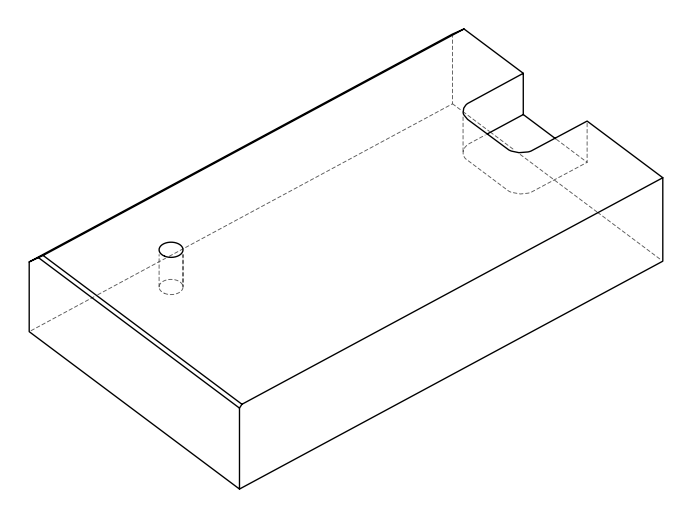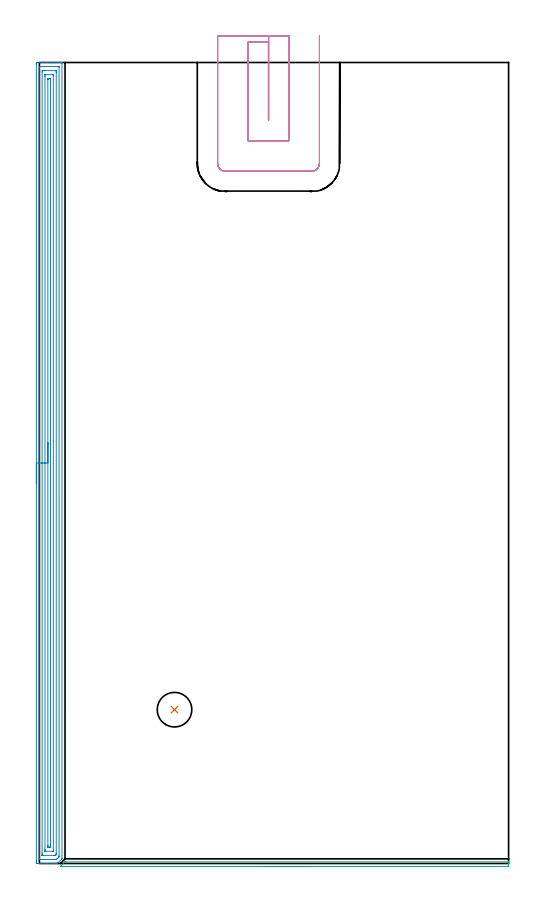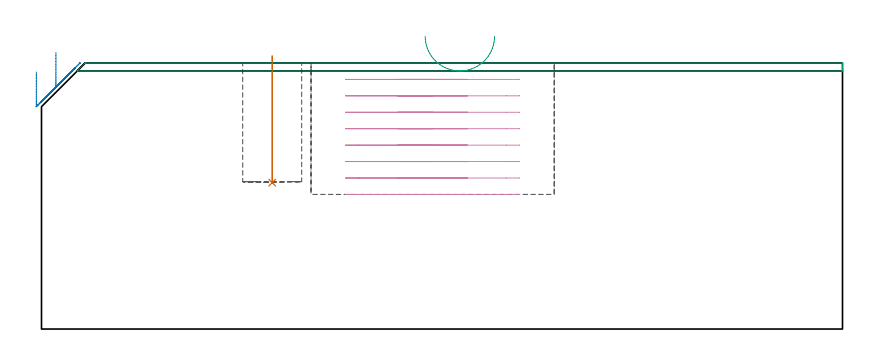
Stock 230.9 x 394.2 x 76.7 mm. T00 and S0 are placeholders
(PLAN: 4 operations, 2 tool changes, 25.6 min)
(1 INDEXABLE_INSERT_DRILL_BLIND_HOLE_FROM_SOLID | STEP1POCKET | NXT0302_005 | 0.15 min | 7773 mm3)
(2 AREA_MILL | FG_CHAMFER_SURFACE | UGT0205_001 | 15.99 min | 31291 mm3)
(3 AREA_MILL_1 | FG_CHAMFER_SURFACE_1 | UGT0205_001 | 1.91 min | 576 mm3)
(4 MILL_SLOT | SLOT_PARTIAL_RECTANGULAR | UGT0201_094 | Follow Part, ap 5, ae 75% | 7.58 min | 165620 mm3)
(TOOL NXT0302_005 | Index. Insert Drill 17mm [880-D1700L20-05] | D17 PA176 FL85 Z2)
(TOOL UGT0205_001 | Chamfer Mill 20 x 3 x 45 deg. | D20 FL50 Z2)
(TOOL UGT0201_094 | End mill 20 mm | D20 FL38 Z4)
(OP 1 INDEXABLE_INSERT_DRILL_BLIND_HOLE_FROM_SOLID)
G17 G21 G94 G90
T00 M6
G54
G17 G0 G90 X66.5 Y75.7 S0 M3
G43 Z86.7 H1
G94 G81 G98 Z42.2 F250. R78.7
G80
M5
M2
(OP 2 AREA_MILL)
G17 G21 G94 G90
T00 M6
G54
G17 G0 G90 X-1.5 Y187.1 S1061 M3
G43 Z86.7 H0
Z74.1
G94 G1 Y187.138 Z73.228 F250.
Y187.252 Z72.363
Y187.441 Z71.512
Y187.703 Z70.68
Y188.037 Z69.874
Y188.44 Z69.1
Y188.908 Z68.364
Y189.44 Z67.672
Y190.029 Z67.029
Y190.672 Z66.44
Y191.364 Z65.908
Y192.1 Z65.44
Y192.874 Z65.037
Y193.68 Z64.703
Y194.512 Z64.441
Y195.364 Z64.252
Y196.228 Z64.138
Y197.1 Z64.1
Y393.228
X-1.499 Y393.585 Z64.101
X-1.494 Y394.115 Z64.104
X-1.492 Y394.192 Z64.106
X-0.967 Y394.196 Z64.63
X-0.357 Y394.2 Z65.241
X7.905 Z73.5
X8.459 Z74.055
X8.793 Z74.389
X9.346 Z74.942
X9.68 Z75.275
X10.699 Z76.299
X11.068 Y394.192 Z76.659
X11.097 Y394.19 Z76.688
X11.1 Y394.032 Z76.7
Y2.401
X11.095 Y2.305 Z76.69
X11.033 Y2.233 Z76.632
X9.324 Y0.523 Z74.923
X9.088 Y0.287 Z74.685
X8.968 Y0.168 Z74.566
X8.8 Y0.009 Z74.399
X8.793 Y0.006 Z74.392
X8.124 Y0. Z73.724
X6.684 Z72.281
X3.802 Z69.398
X-0.967 Y0.001 Z64.63
X-1.198 Y0.003 Z64.4
X-1.492 Y0.008 Z64.106
X-1.494 Y0.085 Z64.104
X-1.498 Y0.615 Z64.102
X-1.5 Y1.151 Z64.1
Y197.1
X-0.086 Z65.514
Y391.799
X-0.08 Y392.19 Z65.52
X0.411 Y392.198 Z66.011
X0.807 Y392.199 Z66.407
X1.296 Y392.2 Z66.896
X8.793 Y392.199 Z74.393
X9.285 Y392.197 Z74.885
X9.68 Y392.19 Z75.28
X9.686 Y391.793 Z75.286
Y4.187
X9.68 Y3.342 Z75.28
X9.66 Y3.314 Z75.26
X9.643 Y3.294 Z75.243
X9.217 Y2.867 Z74.817
X8.751 Y2.401 Z74.351
X8.467 Y2.121 Z74.067
X8.385 Y2.043 Z73.985
X8.353 Y2.015 Z73.953
X8.297 Y2.007 Z73.897
X7.905 Y2.002 Z73.505
X7.416 Y2. Z73.016
X7.018 Z72.618
X0.807 Y2.001 Z66.407
X0.316 Y2.003 Z65.916
X-0.08 Y2.01 Z65.52
X-0.086 Y2.401 Z65.514
Y2.407
Y197.1
X1.328 Z66.928
X1.329 Y389.487 Z66.929
X1.333 Y390.013 Z66.933
X1.336 Y390.187 Z66.936
X1.512 Y390.197 Z67.112
X1.695 Y390.199 Z67.295
X2.396 Y390.2 Z67.996
X7.905 Z73.505
X8.091 Y390.198 Z73.691
X8.215 Y390.194 Z73.815
X8.257 Y390.19 Z73.857
X8.265 Y390.176 Z73.865
X8.267 Y390.135 Z73.867
X8.27 Y390.013 Z73.87
X8.271 Y389.644 Z73.871
X8.272 Y389.12 Z73.872
X8.271 Y5.08 Z73.871
X8.27 Y4.713 Z73.87
X8.267 Y4.45 Z73.867
X8.265 Y4.389 Z73.865
X8.225 Y4.336 Z73.825
X8.086 Y4.187 Z73.686
X7.994 Y4.098 Z73.594
X7.905 Y4.014 Z73.505
X7.203 Y4.001 Z72.803
X1.881 Y4. Z67.481
X1.695 Z67.295
X1.509 Y4.002 Z67.109
X1.385 Y4.006 Z66.985
X1.343 Y4.01 Z66.943
X1.335 Y4.024 Z66.935
X1.332 Y4.065 Z66.932
X1.33 Y4.187 Z66.93
X1.329 Y4.556 Z66.929
X1.328 Y5.08 Z66.928
Y197.1
X2.743 Z68.343
Y387.333
X2.745 Y388.062 Z68.345
X2.748 Y388.168 Z68.348
X2.75 Y388.19 Z68.35
X2.77 Y388.193 Z68.37
X2.824 Y388.196 Z68.424
X3.039 Y388.199 Z68.639
X6.57 Z72.17
X6.776 Y388.197 Z72.376
X6.827 Y388.193 Z72.427
X6.848 Y388.19 Z72.448
X6.85 Y388.177 Z72.45
X6.853 Y388.107 Z72.453
X6.857 Y387.496 Z72.457
Y387.333
Y6.867
X6.855 Y6.138 Z72.455
X6.852 Y6.032 Z72.452
X6.85 Y6.01 Z72.45
X6.83 Y6.007 Z72.43
X6.776 Y6.004 Z72.376
X6.561 Y6.001 Z72.161
X3.03 Z68.63
X2.824 Y6.003 Z68.424
X2.773 Y6.007 Z68.373
X2.752 Y6.01 Z68.352
X2.749 Y6.023 Z68.349
X2.747 Y6.093 Z68.347
X2.743 Y6.704 Z68.343
Y6.867
Y197.1
X4.157 Z69.757
Y385.748
X4.158 Y385.949 Z69.758
X4.161 Y386.082 Z69.761
X4.164 Y386.181 Z69.764
X4.195 Y386.19 Z69.795
X4.356 Y386.195 Z69.956
X4.596 Y386.199 Z70.196
X5.244 Y386.2 Z70.844
X5.336 Z70.936
X5.393 Y386.198 Z70.993
X5.424 Y386.194 Z71.024
X5.435 Y386.191 Z71.035
X5.437 Y386.149 Z71.037
X5.442 Y385.748 Z71.042
X5.443 Y385.547 Z71.043
Y385.346
Y8.452
X5.442 Y8.251 Z71.042
X5.439 Y8.118 Z71.039
X5.436 Y8.019 Z71.036
X5.405 Y8.01 Z71.005
X5.244 Y8.005 Z70.844
X5.004 Y8.001 Z70.604
X4.356 Y8. Z69.956
X4.264 Z69.864
X4.207 Y8.002 Z69.807
X4.176 Y8.006 Z69.776
X4.165 Y8.009 Z69.765
X4.163 Y8.051 Z69.763
X4.158 Y8.452 Z69.758
X4.157 Y8.653 Z69.757
Y8.854
Y197.1
Y197.972 Z69.795
Y198.836 Z69.909
Y199.688 Z70.098
Y200.52 Z70.36
Y201.326 Z70.694
Y202.1 Z71.097
Y202.836 Z71.565
Y203.528 Z72.096
Y204.171 Z72.686
Y204.76 Z73.329
Y205.292 Z74.021
Y205.76 Z74.757
Y206.163 Z75.531
Y206.497 Z76.337
Y206.759 Z77.169
Y206.948 Z78.02
Y207.062 Z78.885
Y207.1 Z79.757
G0 Z86.7
M5
M2
(OP 3 AREA_MILL_1)
G17 G21 G94 G90
T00 M6
G54
G17 G0 G90 X130.6 Y-1.5 S1061 M3
G43 Z86.7 H0
Z84.4
G94 G1 X130.562 Z83.528 F250.
X130.448 Z82.663
X130.259 Z81.812
X129.997 Z80.98
X129.663 Z80.174
X129.26 Z79.4
X128.792 Z78.664
X128.26 Z77.972
X127.671 Z77.329
X127.028 Z76.74
X126.336 Z76.208
X125.6 Z75.74
X124.826 Z75.337
X124.02 Z75.003
X123.188 Z74.741
X122.337 Z74.552
X121.472 Z74.438
X120.6 Z74.4
X10.387
X10.309 Y-1.497
X10.317 Y-1.482 Z74.415
X12.461 Y0.661 Z76.56
X12.574 Y0.772 Z76.667
X12.605 Y0.795 Z76.69
X12.681 Y0.8 Z76.7
X230.748
X230.89 Y0.798 Z76.688
X230.896 Y0.707 Z76.599
X230.9 Y0.609 Z76.508
Y-0.072 Z75.827
Y-0.628 Z75.271
X230.898 Y-1.219 Z74.677
X230.896 Y-1.491 Z74.405
X230.889 Y-1.493 Z74.404
X230.748 Y-1.498 Z74.402
X230.604 Y-1.5 Z74.4
X120.6
X119.728 Z74.438
X118.864 Z74.552
X118.012 Z74.741
X117.18 Z75.003
X116.374 Z75.337
X115.6 Z75.74
X114.864 Z76.208
X114.172 Z76.74
X113.529 Z77.329
X112.94 Z77.972
X112.409 Z78.664
X111.94 Z79.4
X111.537 Z80.174
X111.203 Z80.98
X110.941 Z81.812
X110.752 Z82.663
X110.638 Z83.528
X110.6 Z84.4
G0 Z86.7
M5
M2
(OP 4 MILL_SLOT)
G17 G21 G94 G90
T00 M6
G54
G17 G0 G90 X112.8 Y407.2 S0 M3
G43 Z86.7 H0
Z71.962
G94 G1 Y404.2 F250.
Y365.7 F500.
X112.7
Y404.2
X102.7
Y355.7
X122.8
Y404.2
Y407.2 F250.
X87.7
Y404.2
Y344.5 F500.
G3 X91.5 Y340.7 R3.8
G1 X134.
G3 X137.8 Y344.5 R3.8
G1 Y404.2
Y407.2 F250.
G0 X112.8 Z67.225
G1 Y404.2
Y365.7 F500.
X112.7
Y404.2
X102.7
Y355.7
X122.8
Y404.2
Y407.2 F250.
X87.7
Y404.2
Y344.5 F500.
G3 X91.5 Y340.7 R3.8
G1 X134.
G3 X137.8 Y344.5 R3.8
G1 Y404.2
Y407.2 F250.
G0 X112.8 Z62.487
G1 Y404.2
Y365.7 F500.
X112.7
Y404.2
X102.7
Y355.7
X122.8
Y404.2
Y407.2 F250.
X87.7
Y404.2
Y344.5 F500.
G3 X91.5 Y340.7 R3.8
G1 X134.
G3 X137.8 Y344.5 R3.8
G1 Y404.2
Y407.2 F250.
G0 X112.8 Z57.75
G1 Y404.2
Y365.7 F500.
X112.7
Y404.2
X102.7
Y355.7
X122.8
Y404.2
Y407.2 F250.
X87.7
Y404.2
Y344.5 F500.
G3 X91.5 Y340.7 R3.8
G1 X134.
G3 X137.8 Y344.5 R3.8
G1 Y404.2
Y407.2 F250.
G0 X112.8 Z53.012
G1 Y404.2
Y365.7 F500.
X112.7
Y404.2
X102.7
Y355.7
X122.8
Y404.2
Y407.2 F250.
X87.7
Y404.2
Y344.5 F500.
G3 X91.5 Y340.7 R3.8
G1 X134.
G3 X137.8 Y344.5 R3.8
G1 Y404.2
Y407.2 F250.
G0 X112.8 Z48.275
G1 Y404.2
Y365.7 F500.
X112.7
Y404.2
X102.7
Y355.7
X122.8
Y404.2
Y407.2 F250.
X87.7
Y404.2
Y344.5 F500.
G3 X91.5 Y340.7 R3.8
G1 X134.
G3 X137.8 Y344.5 R3.8
G1 Y404.2
Y407.2 F250.
G0 X112.8 Z43.537
G1 Y404.2
Y365.7 F500.
X112.7
Y404.2
X102.7
Y355.7
X122.8
Y404.2
Y407.2 F250.
X87.7
Y404.2
Y344.5 F500.
G3 X91.5 Y340.7 R3.8
G1 X134.
G3 X137.8 Y344.5 R3.8
G1 Y404.2
Y407.2 F250.
G0 X112.8 Z38.8
G1 Y404.2
Y365.7 F500.
X112.7
Y404.2
X102.7
Y355.7
X122.8
Y404.2
Y407.2 F250.
X87.7
Y404.2
Y344.5 F500.
G3 X91.5 Y340.7 R3.8
G1 X134.
G3 X137.8 Y344.5 R3.8
G1 Y404.2
Y407.2 F250.
G0 Z86.7
M5
M2
